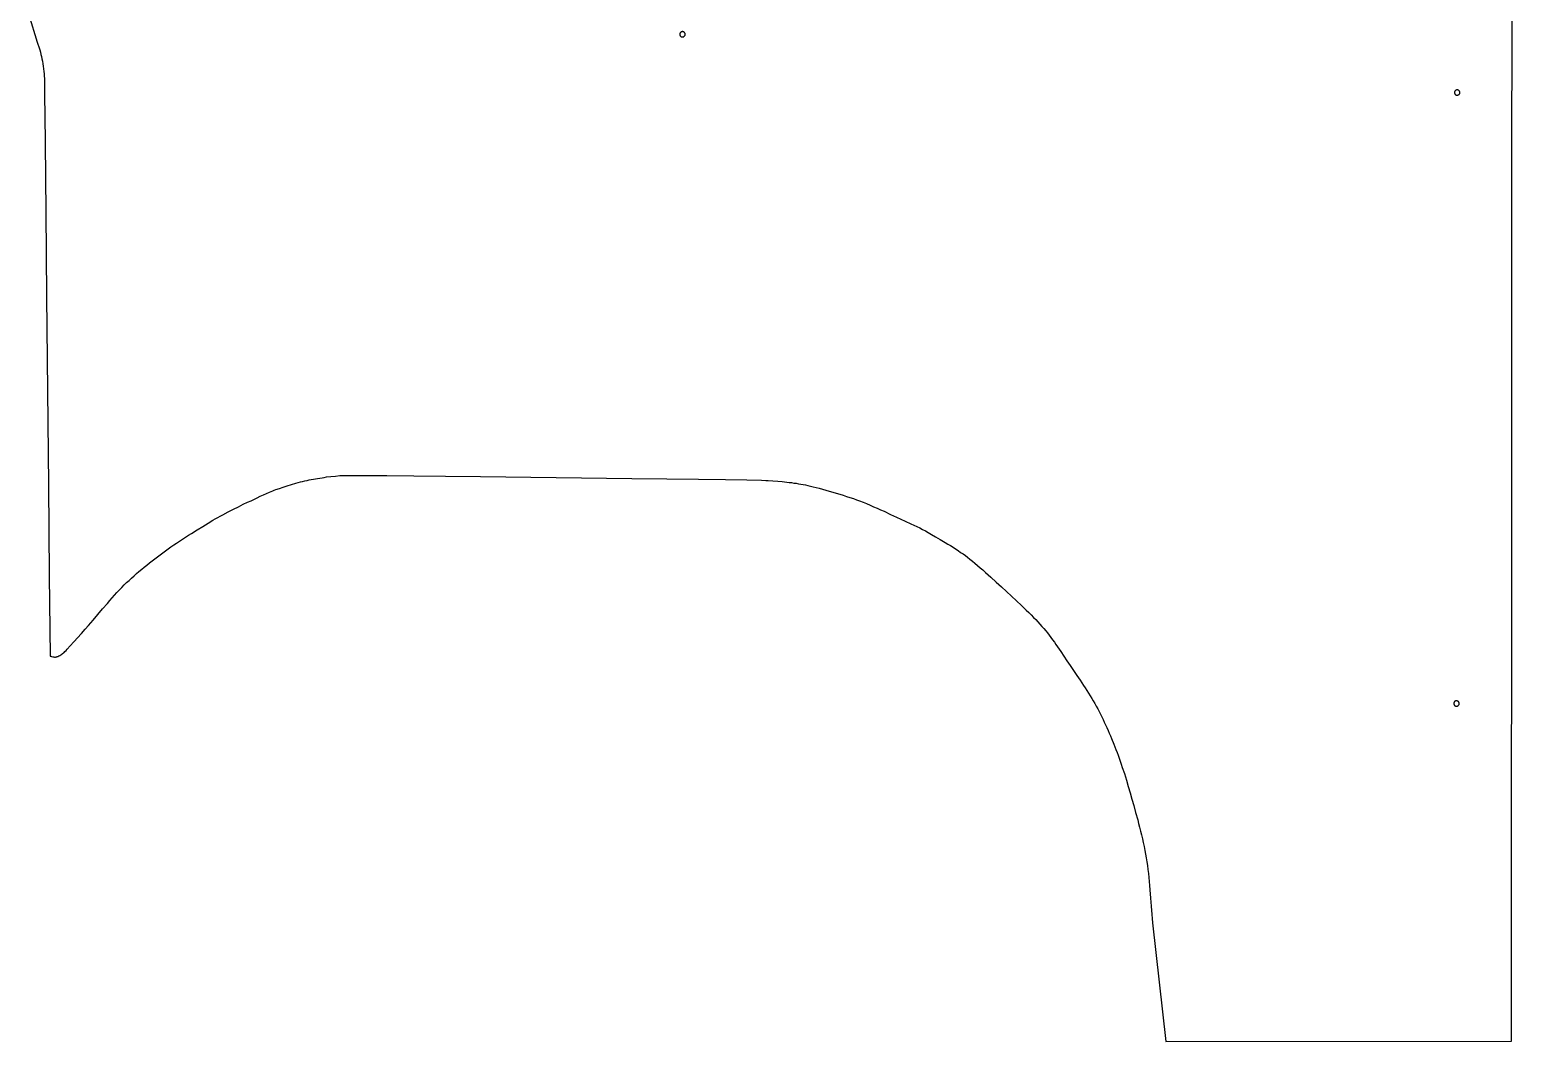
# Model space of a CAD drawing. Extents: x 235 to 7288, y 771 to 6814.
# Drawn here: x 4175 to 5276, y 773 to 1525 of the extents above; entities that cross this region are included whole.
import ezdxf

# ---------------------------------------------------------------- set-up
doc = ezdxf.new("R2010")
doc.units = 0
doc.layers.add('Default Layer', color=1, linetype='CONTINUOUS')

msp = doc.modelspace()

# ---------------------------------------------------------------- linework, layer by layer
at = {"layer": 'Default Layer'}
msp.add_lwpolyline([(4175, 1533.2), (4179.9, 1517.6), (4180.4, 1516), (4180.9, 1514.4), (4182, 1511.1), (4182.5, 1509.5), (4183, 1507.9), (4183.4, 1506.2), (4183.6, 1505.4), (4183.8, 1504.6), (4184.1, 1502.9), (4184.5, 1501.1), (4184.8, 1499.2), (4185, 1497.3), (4185.3, 1495.4), (4185.5, 1493.5), (4185.7, 1491.6), (4185.8, 1489.7), (4185.9, 1488.4), (4185.9, 1485.6), (4186.1, 1475.6), (4186.2, 1460.4), (4186.5, 1440.5), (4187, 1389.1), (4187.6, 1326.3), (4188.9, 1186.2), (4189.5, 1118.6), (4190.1, 1059), (4190.7, 1058.9), (4191.2, 1058.8), (4192.3, 1058.5), (4192.9, 1058.4), (4193.5, 1058.3), (4193.8, 1058.3), (4194, 1058.3), (4194.3, 1058.3), (4194.6, 1058.4), (4194.9, 1058.4), (4195.2, 1058.5), (4195.5, 1058.6), (4195.9, 1058.8), (4196.6, 1059.1), (4197.3, 1059.5), (4198.1, 1060), (4198.8, 1060.5), (4199.5, 1061), (4200.2, 1061.5), (4200.6, 1061.8), (4201.2, 1062.4), (4202, 1063.2), (4202.9, 1064.2), (4205.1, 1066.7), (4207.7, 1069.6), (4213.4, 1075.9), (4216.1, 1079), (4218.6, 1081.7), (4220.4, 1083.7), (4222.2, 1085.8), (4225.7, 1089.9), (4229.2, 1094.1), (4232.8, 1098.2), (4234.5, 1100.3), (4236.3, 1102.3), (4238.1, 1104.3), (4239.8, 1106.3), (4241.6, 1108.2), (4243.4, 1110.1), (4245.2, 1111.9), (4247, 1113.6), (4248.8, 1115.3), (4250.6, 1117), (4252.5, 1118.7), (4254.3, 1120.3), (4256.2, 1121.9), (4258.2, 1123.5), (4260.1, 1125.1), (4262, 1126.7), (4264, 1128.2), (4265.9, 1129.8), (4267.9, 1131.3), (4269.9, 1132.8), (4273.9, 1135.7), (4277.9, 1138.7), (4279.9, 1140.1), (4282, 1141.6), (4284.1, 1143), (4286.3, 1144.5), (4288.5, 1145.9), (4290.7, 1147.4), (4292.9, 1148.8), (4295.1, 1150.2), (4299.4, 1152.9), (4303.5, 1155.4), (4307.5, 1157.8), (4311.1, 1159.9), (4312.9, 1160.9), (4314.7, 1161.9), (4316.6, 1163), (4318.6, 1164), (4322.5, 1166.1), (4326.4, 1168.1), (4330.2, 1170), (4333.7, 1171.8), (4336.8, 1173.3), (4339.4, 1174.5), (4344, 1176.7), (4346.3, 1177.8), (4348.6, 1178.9), (4350.9, 1179.9), (4353.2, 1180.9), (4355.6, 1181.8), (4356.7, 1182.3), (4357.9, 1182.7), (4360.5, 1183.6), (4363.3, 1184.6), (4366.3, 1185.6), (4369.5, 1186.5), (4372.8, 1187.5), (4374.4, 1187.9), (4376.1, 1188.4), (4377.7, 1188.8), (4379.3, 1189.2), (4381, 1189.5), (4382.5, 1189.9), (4384.1, 1190.2), (4385.7, 1190.5), (4387.3, 1190.8), (4388.9, 1191.1), (4390.6, 1191.3), (4392.2, 1191.6), (4393.8, 1191.8), (4395.5, 1192.1), (4398.8, 1192.4), (4402.1, 1192.8), (4405.5, 1193.1), (4408.8, 1193.3), (4409.4, 1193.3), (4410.4, 1193.3), (4413.7, 1193.3), (4418.4, 1193.3), (4424.5, 1193.3), (4440.3, 1193.2), (4460.4, 1193), (4483.8, 1192.8), (4509.8, 1192.5), (4566, 1191.8), (4622.3, 1191.1), (4648.3, 1190.8), (4671.8, 1190.5), (4691.9, 1190.2), (4707.8, 1189.9), (4718.7, 1189.7), (4721.9, 1189.6), (4723.6, 1189.6), (4727.1, 1189.3), (4730.6, 1189), (4734, 1188.7), (4737.5, 1188.3), (4739.2, 1188.1), (4740.9, 1187.9), (4742.6, 1187.6), (4744.3, 1187.4), (4746.1, 1187.1), (4747.8, 1186.8), (4749.5, 1186.5), (4751.2, 1186.2), (4753, 1185.8), (4754.9, 1185.3), (4757, 1184.8), (4759.2, 1184.3), (4761.5, 1183.7), (4763.9, 1183), (4766.4, 1182.4), (4768.9, 1181.6), (4771.5, 1180.9), (4774.1, 1180.1), (4776.7, 1179.3), (4779.3, 1178.5), (4781.8, 1177.7), (4784.3, 1176.8), (4786.8, 1176), (4789.1, 1175.2), (4791.5, 1174.3), (4794, 1173.3), (4796.6, 1172.3), (4799.2, 1171.2), (4801.8, 1170), (4804.5, 1168.9), (4807.1, 1167.7), (4809.6, 1166.6), (4814.5, 1164.3), (4818.9, 1162.3), (4825.3, 1159.3), (4829.6, 1157.3), (4831.8, 1156.3), (4833.9, 1155.2), (4836.1, 1154.2), (4838.2, 1153.1), (4840.4, 1152), (4842.5, 1150.8), (4844.9, 1149.4), (4847.9, 1147.7), (4851.3, 1145.7), (4855.1, 1143.5), (4857, 1142.3), (4858.9, 1141.1), (4860.9, 1139.9), (4862.8, 1138.6), (4864.7, 1137.4), (4866.5, 1136.1), (4868.3, 1134.9), (4870, 1133.7), (4871.6, 1132.4), (4873.4, 1131), (4875.2, 1129.6), (4877.1, 1128), (4879, 1126.4), (4880.9, 1124.7), (4882.9, 1123), (4884.9, 1121.2), (4889, 1117.6), (4893, 1114), (4896.9, 1110.4), (4900.6, 1107), (4904.2, 1103.6), (4907.9, 1100.1), (4911.6, 1096.6), (4915.3, 1093.1), (4917.1, 1091.3), (4918.9, 1089.6), (4920.6, 1087.8), (4922.3, 1086.1), (4923.9, 1084.4), (4925.4, 1082.7), (4926.9, 1081.1), (4928.3, 1079.4), (4929.7, 1077.8), (4931, 1076.2), (4932.3, 1074.5), (4933.6, 1072.8), (4934.8, 1071.1), (4936.1, 1069.4), (4937.3, 1067.7), (4938.5, 1065.9), (4940.9, 1062.5), (4943.2, 1058.9), (4945.5, 1055.4), (4947.9, 1051.9), (4952.8, 1044.7), (4955.3, 1041), (4957.8, 1037.2), (4959, 1035.3), (4960.3, 1033.4), (4961.5, 1031.5), (4962.7, 1029.5), (4963.9, 1027.6), (4965, 1025.7), (4966.1, 1023.7), (4967.2, 1021.8), (4968.3, 1019.8), (4969.3, 1017.9), (4970.3, 1015.9), (4971.3, 1013.9), (4972.3, 1011.9), (4973.2, 1009.9), (4974.1, 1007.9), (4975.1, 1005.9), (4976, 1003.8), (4976.8, 1001.8), (4977.7, 999.8), (4978.6, 997.7), (4980.2, 993.6), (4981.9, 989.5), (4982.7, 987.4), (4983.5, 985.3), (4984.2, 983.1), (4985, 980.8), (4985.8, 978.6), (4986.6, 976.3), (4988.1, 971.7), (4989.6, 966.9), (4991, 962.2), (4992.4, 957.5), (4993.7, 952.8), (4995.1, 948), (4996.5, 942.8), (4998, 937.4), (4998.7, 934.6), (4999.4, 931.8), (5000.2, 929), (5000.9, 926.1), (5001.5, 923.2), (5002.2, 920.4), (5002.8, 917.5), (5003.4, 914.6), (5003.9, 911.8), (5004.4, 909), (5004.9, 906.2), (5005.3, 903.3), (5005.6, 900.4), (5006, 897.5), (5006.3, 894.5), (5006.6, 891.5), (5006.8, 888.5), (5007.1, 885.4), (5007.6, 879.2), (5008, 873.1), (5008.5, 866.9), (5008.8, 863.9), (5009.1, 860.9), (5018.9, 772.7), (5275.7, 772.9), (5276.3, 2185.8)], dxfattribs=at)
msp.add_lwpolyline([(4175, 1533.2), (4179.9, 1517.6), (4180.4, 1516), (4180.9, 1514.4), (4182, 1511.1), (4182.5, 1509.5), (4183, 1507.9), (4183.4, 1506.2), (4183.6, 1505.4), (4183.8, 1504.6), (4184.1, 1502.9), (4184.5, 1501.1), (4184.8, 1499.2), (4185, 1497.3), (4185.3, 1495.4), (4185.5, 1493.5), (4185.7, 1491.6), (4185.8, 1489.7), (4185.9, 1488.4), (4185.9, 1485.6), (4186.1, 1475.6), (4186.2, 1460.4), (4186.5, 1440.5), (4187, 1389.1), (4187.6, 1326.3), (4188.9, 1186.2), (4189.5, 1118.6), (4190.1, 1059), (4190.7, 1058.9), (4191.2, 1058.8), (4192.3, 1058.5), (4192.9, 1058.4), (4193.5, 1058.3), (4193.8, 1058.3), (4194, 1058.3), (4194.3, 1058.3), (4194.6, 1058.4), (4194.9, 1058.4), (4195.2, 1058.5), (4195.5, 1058.6), (4195.9, 1058.8), (4196.6, 1059.1), (4197.3, 1059.5), (4198.1, 1060), (4198.8, 1060.5), (4199.5, 1061), (4200.2, 1061.5), (4200.6, 1061.8), (4201.2, 1062.4), (4202, 1063.2), (4202.9, 1064.2), (4205.1, 1066.7), (4207.7, 1069.6), (4213.4, 1075.9), (4216.1, 1079), (4218.6, 1081.7), (4220.4, 1083.7), (4222.2, 1085.8), (4225.7, 1089.9), (4229.2, 1094.1), (4232.8, 1098.2), (4234.5, 1100.3), (4236.3, 1102.3), (4238.1, 1104.3), (4239.8, 1106.3), (4241.6, 1108.2), (4243.4, 1110.1), (4245.2, 1111.9), (4247, 1113.6), (4248.8, 1115.3), (4250.6, 1117), (4252.5, 1118.7), (4254.3, 1120.3), (4256.2, 1121.9), (4258.2, 1123.5), (4260.1, 1125.1), (4262, 1126.7), (4264, 1128.2), (4265.9, 1129.8), (4267.9, 1131.3), (4269.9, 1132.8), (4273.9, 1135.7), (4277.9, 1138.7), (4279.9, 1140.1), (4282, 1141.6), (4284.1, 1143), (4286.3, 1144.5), (4288.5, 1145.9), (4290.7, 1147.4), (4292.9, 1148.8), (4295.1, 1150.2), (4299.4, 1152.9), (4303.5, 1155.4), (4307.5, 1157.8), (4311.1, 1159.9), (4312.9, 1160.9), (4314.7, 1161.9), (4316.6, 1163), (4318.6, 1164), (4322.5, 1166.1), (4326.4, 1168.1), (4330.2, 1170), (4333.7, 1171.8), (4336.8, 1173.3), (4339.4, 1174.5), (4344, 1176.7), (4346.3, 1177.8), (4348.6, 1178.9), (4350.9, 1179.9), (4353.2, 1180.9), (4355.6, 1181.8), (4356.7, 1182.3), (4357.9, 1182.7), (4360.5, 1183.6), (4363.3, 1184.6), (4366.3, 1185.6), (4369.5, 1186.5), (4372.8, 1187.5), (4374.4, 1187.9), (4376.1, 1188.4), (4377.7, 1188.8), (4379.3, 1189.2), (4381, 1189.5), (4382.5, 1189.9), (4384.1, 1190.2), (4385.7, 1190.5), (4387.3, 1190.8), (4388.9, 1191.1), (4390.6, 1191.3), (4392.2, 1191.6), (4393.8, 1191.8), (4395.5, 1192.1), (4398.8, 1192.4), (4402.1, 1192.8), (4405.5, 1193.1), (4408.8, 1193.3), (4409.4, 1193.3), (4410.4, 1193.3), (4413.7, 1193.3), (4418.4, 1193.3), (4424.5, 1193.3), (4440.3, 1193.2), (4460.4, 1193), (4483.8, 1192.8), (4509.8, 1192.5), (4566, 1191.8), (4622.3, 1191.1), (4648.3, 1190.8), (4671.8, 1190.5), (4691.9, 1190.2), (4707.8, 1189.9), (4718.7, 1189.7), (4721.9, 1189.6), (4723.6, 1189.6), (4727.1, 1189.3), (4730.6, 1189), (4734, 1188.7), (4737.5, 1188.3), (4739.2, 1188.1), (4740.9, 1187.9), (4742.6, 1187.6), (4744.3, 1187.4), (4746.1, 1187.1), (4747.8, 1186.8), (4749.5, 1186.5), (4751.2, 1186.2), (4753, 1185.8), (4754.9, 1185.3), (4757, 1184.8), (4759.2, 1184.3), (4761.5, 1183.7), (4763.9, 1183), (4766.4, 1182.4), (4768.9, 1181.6), (4771.5, 1180.9), (4774.1, 1180.1), (4776.7, 1179.3), (4779.3, 1178.5), (4781.8, 1177.7), (4784.3, 1176.8), (4786.8, 1176), (4789.1, 1175.2), (4791.5, 1174.3), (4794, 1173.3), (4796.6, 1172.3), (4799.2, 1171.2), (4801.8, 1170), (4804.5, 1168.9), (4807.1, 1167.7), (4809.6, 1166.6), (4814.5, 1164.3), (4818.9, 1162.3), (4825.3, 1159.3), (4829.6, 1157.3), (4831.8, 1156.3), (4833.9, 1155.2), (4836.1, 1154.2), (4838.2, 1153.1), (4840.4, 1152), (4842.5, 1150.8), (4844.9, 1149.4), (4847.9, 1147.7), (4851.3, 1145.7), (4855.1, 1143.5), (4857, 1142.3), (4858.9, 1141.1), (4860.9, 1139.9), (4862.8, 1138.6), (4864.7, 1137.4), (4866.5, 1136.1), (4868.3, 1134.9), (4870, 1133.7), (4871.6, 1132.4), (4873.4, 1131), (4875.2, 1129.6), (4877.1, 1128), (4879, 1126.4), (4880.9, 1124.7), (4882.9, 1123), (4884.9, 1121.2), (4889, 1117.6), (4893, 1114), (4896.9, 1110.4), (4900.6, 1107), (4904.2, 1103.6), (4907.9, 1100.1), (4911.6, 1096.6), (4915.3, 1093.1), (4917.1, 1091.3), (4918.9, 1089.6), (4920.6, 1087.8), (4922.3, 1086.1), (4923.9, 1084.4), (4925.4, 1082.7), (4926.9, 1081.1), (4928.3, 1079.4), (4929.7, 1077.8), (4931, 1076.2), (4932.3, 1074.5), (4933.6, 1072.8), (4934.8, 1071.1), (4936.1, 1069.4), (4937.3, 1067.7), (4938.5, 1065.9), (4940.9, 1062.5), (4943.2, 1058.9), (4945.5, 1055.4), (4947.9, 1051.9), (4952.8, 1044.7), (4955.3, 1041), (4957.8, 1037.2), (4959, 1035.3), (4960.3, 1033.4), (4961.5, 1031.5), (4962.7, 1029.5), (4963.9, 1027.6), (4965, 1025.7), (4966.1, 1023.7), (4967.2, 1021.8), (4968.3, 1019.8), (4969.3, 1017.9), (4970.3, 1015.9), (4971.3, 1013.9), (4972.3, 1011.9), (4973.2, 1009.9), (4974.1, 1007.9), (4975.1, 1005.9), (4976, 1003.8), (4976.8, 1001.8), (4977.7, 999.8), (4978.6, 997.7), (4980.2, 993.6), (4981.9, 989.5), (4982.7, 987.4), (4983.5, 985.3), (4984.2, 983.1), (4985, 980.8), (4985.8, 978.6), (4986.6, 976.3), (4988.1, 971.7), (4989.6, 966.9), (4991, 962.2), (4992.4, 957.5), (4993.7, 952.8), (4995.1, 948), (4996.5, 942.8), (4998, 937.4), (4998.7, 934.6), (4999.4, 931.8), (5000.2, 929), (5000.9, 926.1), (5001.5, 923.2), (5002.2, 920.4), (5002.8, 917.5), (5003.4, 914.6), (5003.9, 911.8), (5004.4, 909), (5004.9, 906.2), (5005.3, 903.3), (5005.6, 900.4), (5006, 897.5), (5006.3, 894.5), (5006.6, 891.5), (5006.8, 888.5), (5007.1, 885.4), (5007.6, 879.2), (5008, 873.1), (5008.5, 866.9), (5008.8, 863.9), (5009.1, 860.9), (5018.9, 772.7), (5275.7, 772.9), (5276.3, 2185.8)], dxfattribs=at)
for points in [[(4657.9, 1521.1), (4657.9, 1520.9), (4657.9, 1520.7), (4657.9, 1520.5), (4658, 1520.3), (4658.1, 1520.1), (4658.2, 1520), (4658.3, 1519.8), (4658.5, 1519.7), (4658.6, 1519.5), (4658.8, 1519.4), (4658.9, 1519.3), (4659.1, 1519.2), (4659.3, 1519.2), (4659.5, 1519.1), (4659.7, 1519.1), (4659.9, 1519.1), (4660.1, 1519.1), (4660.3, 1519.1), (4660.5, 1519.2), (4660.6, 1519.3), (4660.8, 1519.3), (4661, 1519.4), (4661.1, 1519.6), (4661.3, 1519.7), (4661.4, 1519.8), (4661.5, 1520), (4661.6, 1520.2), (4661.7, 1520.3), (4661.8, 1520.5), (4661.8, 1520.7), (4661.8, 1520.9), (4661.9, 1521.1), (4661.8, 1521.3), (4661.8, 1521.5), (4661.8, 1521.7), (4661.7, 1521.9), (4661.6, 1522.1), (4661.5, 1522.2), (4661.4, 1522.4), (4661.3, 1522.5), (4661.1, 1522.6), (4661, 1522.8), (4660.8, 1522.9), (4660.6, 1522.9), (4660.4, 1523), (4660.2, 1523.1), (4660, 1523.1), (4659.8, 1523.1), (4659.6, 1523.1), (4659.4, 1523), (4659.2, 1523), (4659.1, 1522.9), (4658.9, 1522.8), (4658.7, 1522.7), (4658.6, 1522.6), (4658.4, 1522.5), (4658.3, 1522.3), (4658.2, 1522.2), (4658.1, 1522), (4658, 1521.9), (4657.9, 1521.7), (4657.9, 1521.5), (4657.9, 1521.3), (4657.9, 1521.1)], [(4657.9, 1521.1), (4657.9, 1520.9), (4657.9, 1520.7), (4657.9, 1520.5), (4658, 1520.3), (4658.1, 1520.1), (4658.2, 1520), (4658.3, 1519.8), (4658.5, 1519.7), (4658.6, 1519.5), (4658.8, 1519.4), (4658.9, 1519.3), (4659.1, 1519.2), (4659.3, 1519.2), (4659.5, 1519.1), (4659.7, 1519.1), (4659.9, 1519.1), (4660.1, 1519.1), (4660.3, 1519.1), (4660.5, 1519.2), (4660.6, 1519.3), (4660.8, 1519.3), (4661, 1519.4), (4661.1, 1519.6), (4661.3, 1519.7), (4661.4, 1519.8), (4661.5, 1520), (4661.6, 1520.2), (4661.7, 1520.3), (4661.8, 1520.5), (4661.8, 1520.7), (4661.8, 1520.9), (4661.9, 1521.1), (4661.8, 1521.3), (4661.8, 1521.5), (4661.8, 1521.7), (4661.7, 1521.9), (4661.6, 1522.1), (4661.5, 1522.2), (4661.4, 1522.4), (4661.3, 1522.5), (4661.1, 1522.6), (4661, 1522.8), (4660.8, 1522.9), (4660.6, 1522.9), (4660.4, 1523), (4660.2, 1523.1), (4660, 1523.1), (4659.8, 1523.1), (4659.6, 1523.1), (4659.4, 1523), (4659.2, 1523), (4659.1, 1522.9), (4658.9, 1522.8), (4658.7, 1522.7), (4658.6, 1522.6), (4658.4, 1522.5), (4658.3, 1522.3), (4658.2, 1522.2), (4658.1, 1522), (4658, 1521.9), (4657.9, 1521.7), (4657.9, 1521.5), (4657.9, 1521.3), (4657.9, 1521.1)], [(5233.3, 1477.8), (5233.3, 1477.6), (5233.4, 1477.4), (5233.4, 1477.2), (5233.5, 1477), (5233.6, 1476.8), (5233.7, 1476.7), (5233.8, 1476.5), (5233.9, 1476.4), (5234.1, 1476.2), (5234.2, 1476.1), (5234.4, 1476), (5234.5, 1475.9), (5234.7, 1475.9), (5234.9, 1475.8), (5235.1, 1475.8), (5235.3, 1475.8), (5235.5, 1475.8), (5235.7, 1475.8), (5235.9, 1475.9), (5236.1, 1476), (5236.3, 1476), (5236.4, 1476.1), (5236.6, 1476.3), (5236.7, 1476.4), (5236.9, 1476.5), (5237, 1476.7), (5237.1, 1476.9), (5237.2, 1477), (5237.2, 1477.2), (5237.3, 1477.4), (5237.3, 1477.6), (5237.3, 1477.8), (5237.3, 1478), (5237.3, 1478.2), (5237.2, 1478.4), (5237.1, 1478.6), (5237.1, 1478.8), (5237, 1478.9), (5236.8, 1479.1), (5236.7, 1479.2), (5236.6, 1479.3), (5236.4, 1479.5), (5236.2, 1479.6), (5236.1, 1479.6), (5235.9, 1479.7), (5235.7, 1479.8), (5235.5, 1479.8), (5235.3, 1479.8), (5235.1, 1479.8), (5234.9, 1479.7), (5234.7, 1479.7), (5234.5, 1479.6), (5234.3, 1479.5), (5234.2, 1479.4), (5234, 1479.3), (5233.9, 1479.2), (5233.8, 1479), (5233.6, 1478.9), (5233.5, 1478.7), (5233.5, 1478.5), (5233.4, 1478.4), (5233.3, 1478.2), (5233.3, 1478), (5233.3, 1477.8)], [(5233.3, 1477.8), (5233.3, 1477.6), (5233.4, 1477.4), (5233.4, 1477.2), (5233.5, 1477), (5233.6, 1476.8), (5233.7, 1476.7), (5233.8, 1476.5), (5233.9, 1476.4), (5234.1, 1476.2), (5234.2, 1476.1), (5234.4, 1476), (5234.5, 1475.9), (5234.7, 1475.9), (5234.9, 1475.8), (5235.1, 1475.8), (5235.3, 1475.8), (5235.5, 1475.8), (5235.7, 1475.8), (5235.9, 1475.9), (5236.1, 1476), (5236.3, 1476), (5236.4, 1476.1), (5236.6, 1476.3), (5236.7, 1476.4), (5236.9, 1476.5), (5237, 1476.7), (5237.1, 1476.9), (5237.2, 1477), (5237.2, 1477.2), (5237.3, 1477.4), (5237.3, 1477.6), (5237.3, 1477.8), (5237.3, 1478), (5237.3, 1478.2), (5237.2, 1478.4), (5237.1, 1478.6), (5237.1, 1478.8), (5237, 1478.9), (5236.8, 1479.1), (5236.7, 1479.2), (5236.6, 1479.3), (5236.4, 1479.5), (5236.2, 1479.6), (5236.1, 1479.6), (5235.9, 1479.7), (5235.7, 1479.8), (5235.5, 1479.8), (5235.3, 1479.8), (5235.1, 1479.8), (5234.9, 1479.7), (5234.7, 1479.7), (5234.5, 1479.6), (5234.3, 1479.5), (5234.2, 1479.4), (5234, 1479.3), (5233.9, 1479.2), (5233.8, 1479), (5233.6, 1478.9), (5233.5, 1478.7), (5233.5, 1478.5), (5233.4, 1478.4), (5233.3, 1478.2), (5233.3, 1478), (5233.3, 1477.8)], [(5232.8, 1023.7), (5232.8, 1023.5), (5232.9, 1023.3), (5232.9, 1023.1), (5233, 1023), (5233.1, 1022.8), (5233.2, 1022.6), (5233.3, 1022.5), (5233.4, 1022.3), (5233.5, 1022.2), (5233.7, 1022.1), (5233.9, 1022), (5234, 1021.9), (5234.2, 1021.8), (5234.4, 1021.8), (5234.6, 1021.8), (5234.8, 1021.8), (5235, 1021.8), (5235.2, 1021.8), (5235.4, 1021.9), (5235.6, 1021.9), (5235.8, 1022), (5235.9, 1022.1), (5236.1, 1022.2), (5236.2, 1022.4), (5236.4, 1022.5), (5236.5, 1022.7), (5236.6, 1022.8), (5236.7, 1023), (5236.7, 1023.2), (5236.8, 1023.4), (5236.8, 1023.6), (5236.8, 1023.8), (5236.8, 1024), (5236.8, 1024.2), (5236.7, 1024.4), (5236.6, 1024.6), (5236.6, 1024.7), (5236.5, 1024.9), (5236.3, 1025), (5236.2, 1025.2), (5236.1, 1025.3), (5235.9, 1025.4), (5235.7, 1025.5), (5235.6, 1025.6), (5235.4, 1025.7), (5235.2, 1025.7), (5235, 1025.8), (5234.8, 1025.8), (5234.6, 1025.7), (5234.4, 1025.7), (5234.2, 1025.7), (5234, 1025.6), (5233.8, 1025.5), (5233.7, 1025.4), (5233.5, 1025.3), (5233.4, 1025.2), (5233.3, 1025), (5233.1, 1024.9), (5233, 1024.7), (5233, 1024.5), (5232.9, 1024.3), (5232.8, 1024.1), (5232.8, 1023.9), (5232.8, 1023.7)], [(5232.8, 1023.7), (5232.8, 1023.5), (5232.9, 1023.3), (5232.9, 1023.1), (5233, 1023), (5233.1, 1022.8), (5233.2, 1022.6), (5233.3, 1022.5), (5233.4, 1022.3), (5233.5, 1022.2), (5233.7, 1022.1), (5233.9, 1022), (5234, 1021.9), (5234.2, 1021.8), (5234.4, 1021.8), (5234.6, 1021.8), (5234.8, 1021.8), (5235, 1021.8), (5235.2, 1021.8), (5235.4, 1021.9), (5235.6, 1021.9), (5235.8, 1022), (5235.9, 1022.1), (5236.1, 1022.2), (5236.2, 1022.4), (5236.4, 1022.5), (5236.5, 1022.7), (5236.6, 1022.8), (5236.7, 1023), (5236.7, 1023.2), (5236.8, 1023.4), (5236.8, 1023.6), (5236.8, 1023.8), (5236.8, 1024), (5236.8, 1024.2), (5236.7, 1024.4), (5236.6, 1024.6), (5236.6, 1024.7), (5236.5, 1024.9), (5236.3, 1025), (5236.2, 1025.2), (5236.1, 1025.3), (5235.9, 1025.4), (5235.7, 1025.5), (5235.6, 1025.6), (5235.4, 1025.7), (5235.2, 1025.7), (5235, 1025.8), (5234.8, 1025.8), (5234.6, 1025.7), (5234.4, 1025.7), (5234.2, 1025.7), (5234, 1025.6), (5233.8, 1025.5), (5233.7, 1025.4), (5233.5, 1025.3), (5233.4, 1025.2), (5233.3, 1025), (5233.1, 1024.9), (5233, 1024.7), (5233, 1024.5), (5232.9, 1024.3), (5232.8, 1024.1), (5232.8, 1023.9), (5232.8, 1023.7)]]:
    msp.add_lwpolyline(points, close=True, dxfattribs=at)

doc.saveas('drawing.dxf')
